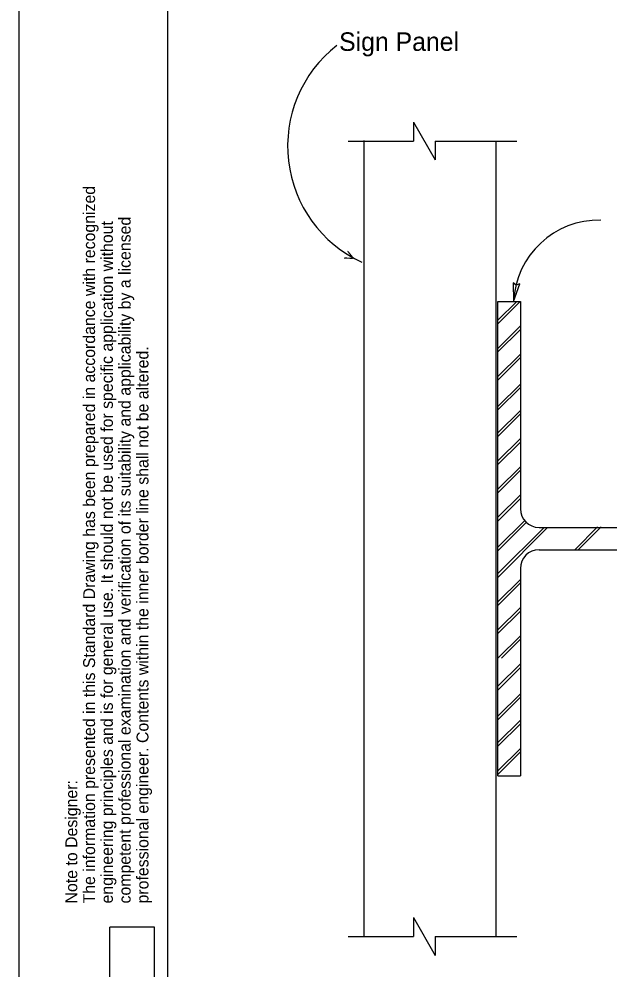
# Model space of a CAD drawing. Extents: x 0 to 2.83, y -0.03 to 1.83.
# Drawn here: x 0 to 0.415, y 0.304 to 0.971 of the extents above; entities that cross this region are included whole.
import ezdxf

# ---------------------------------------------------------------- set-up
doc = ezdxf.new("R2010")
doc.units = 0
for name, color, linetype in [('50', 7, 'Continuous'), ('52', 7, 'Continuous'), ('55', 7, 'Continuous'), ('57', 7, 'Continuous'), ('62', 7, 'Continuous'), ('63', 7, 'Continuous')]:
    doc.layers.add(name, color=color, linetype=linetype)

msp = doc.modelspace()

# ---------------------------------------------------------------- linework, layer by layer
at = {"layer": '50'}
for p, q in [((0.33494, 0.32673), (0.33494, 0.7742)), ((0.33623, 0.75724), (0.35197, 0.77298)), ((0.33632, 0.43964), (0.33632, 0.77298)), ((0.33632, 0.77298), (0.35206, 0.77298)), ((0.33632, 0.75979), (0.34951, 0.77298)), ((0.35206, 0.77298), (0.35206, 0.62728)), ((0.33632, 0.74002), (0.35206, 0.75575)), ((0.33625, 0.73748), (0.35206, 0.75329)), ((0.33632, 0.72023), (0.35206, 0.73597)), ((0.33637, 0.71782), (0.35206, 0.73351)), ((0.33632, 0.69921), (0.35206, 0.71495)), ((0.33653, 0.69695), (0.35206, 0.71248)), ((0.33632, 0.68065), (0.35206, 0.69638)), ((0.33641, 0.67828), (0.35206, 0.69393)), ((0.33632, 0.66086), (0.35206, 0.67659)), ((0.33623, 0.65831), (0.35206, 0.67413)), ((0.33625, 0.63855), (0.35206, 0.65436)), ((0.33632, 0.64108), (0.35206, 0.65682)), ((0.33632, 0.6213), (0.35206, 0.63703)), ((0.33637, 0.61888), (0.35206, 0.63458)), ((0.33632, 0.60028), (0.35497, 0.61893)), ((0.33632, 0.58172), (0.36879, 0.61418)), ((0.33653, 0.59802), (0.35621, 0.6177)), ((0.36518, 0.61416), (0.65833, 0.61416)), ((0.39042, 0.59873), (0.40622, 0.61452)), ((0.3929, 0.59875), (0.40867, 0.61451)), ((0.33639, 0.57932), (0.37113, 0.61407)), ((0.36518, 0.59846), (0.65833, 0.59846)), ((0.35206, 0.58534), (0.35206, 0.43964)), ((0.33632, 0.56193), (0.35206, 0.57767)), ((0.33638, 0.55953), (0.35206, 0.57521)), ((0.33625, 0.53962), (0.35206, 0.55543)), ((0.33632, 0.54215), (0.35206, 0.55788)), ((0.33632, 0.52236), (0.35206, 0.53809)), ((0.33878, 0.52236), (0.35206, 0.53563)), ((0.33632, 0.50257), (0.35206, 0.51831)), ((0.33637, 0.50016), (0.35206, 0.51585)), ((0.33632, 0.48155), (0.35206, 0.49729)), ((0.33653, 0.47929), (0.35206, 0.49483)), ((0.33632, 0.46299), (0.35206, 0.47872)), ((0.33641, 0.46062), (0.35206, 0.47627)), ((0.33623, 0.44065), (0.35206, 0.45648)), ((0.33632, 0.4432), (0.35206, 0.45893)), ((0.33632, 0.43964), (0.35206, 0.43964))]:
    msp.add_line(p, q, dxfattribs=at)
for centre, start, end in [((0.36518, 0.62728), 180, 270), ((0.36518, 0.58534), 90, 180)]:
    msp.add_arc(centre, 0.01312, start, end, dxfattribs=at)
at = {"layer": '52'}
for p, q in [((0.24225, 0.32649), (0.24225, 0.88613)), ((0.33494, 0.69026), (0.33494, 0.8857)), ((0.33494, 0.36345), (0.33494, 0.52236))]:
    msp.add_line(p, q, dxfattribs=at)
at = {"layer": '55'}
for p, q in [((0.27709, 0.89898), (0.27709, 0.8857)), ((0.27709, 0.89898), (0.29228, 0.87243)), ((0.23118, 0.8857), (0.27709, 0.8857)), ((0.29228, 0.8857), (0.34958, 0.8857)), ((0.29228, 0.8857), (0.29228, 0.87243)), ((0.27709, 0.34), (0.27709, 0.32673)), ((0.27709, 0.34), (0.29228, 0.31345)), ((0.23118, 0.32673), (0.27709, 0.32673)), ((0.29228, 0.32673), (0.34958, 0.32673)), ((0.29228, 0.32673), (0.29228, 0.31345))]:
    msp.add_line(p, q, dxfattribs=at)
msp.add_lwpolyline([(0.34731, 0.77298), (0.35168, 0.78543), (0.34909, 0.78433), (0.34693, 0.78603)], close=True, dxfattribs=at)
for centre, radius, start, end in [((0.27838, 0.88205), 0.08978, 128.02156, 245.19352), ((0.40712, 0.77022), 0.05987, 88.63775, 177.3652)]:
    msp.add_arc(centre, radius, start, end, dxfattribs=at)
at = {"layer": '63'}
for p, q in [((0, 0), (0, 1.83333)), ((0.06381, 0.06244), (0.06381, 0.33328)), ((0.09506, 0.33328), (0.06381, 0.33328)), ((0.09506, 0.06244), (0.09506, 0.33328))]:
    msp.add_line(p, q, dxfattribs=at)
msp.add_lwpolyline([(2.72918, 1.77077), (0.10418, 1.77077), (0.10418, 0.06244), (2.72918, 0.06244)], close=True, dxfattribs=at)

# ---------------------------------------------------------------- texts
at = {"layer": '55'}
msp.add_text('>', height=0.00867, rotation=333.58258, dxfattribs=at).set_placement((0.22713, 0.80246))
at = {"layer": '57'}
msp.add_text(' Sign Panel', height=0.0130167, dxfattribs=at).set_placement((0.21993, 0.94903))
at = {"layer": '62'}
for s, height, p in [('The information presented in this Standard Drawing has been prepared in accordance with recognized', 0.0083333, (0.05339, 0.34994)), ('engineering principles and is for general use. It should not be used for specific application without', 0.00833333, (0.06589, 0.34994)), ('competent professional examination and verification of its suitability and applicability by a licensed', 0.00833333, (0.07839, 0.34994)), ('professional engineer. Contents within the inner border line shall not be altered.', 0.0083333, (0.09089, 0.34994)), ('Note to Designer:', 0.0083333, (0.04089, 0.34994))]:
    msp.add_text(s, height=height, rotation=90, dxfattribs=at).set_placement(p)

doc.saveas('drawing.dxf')
